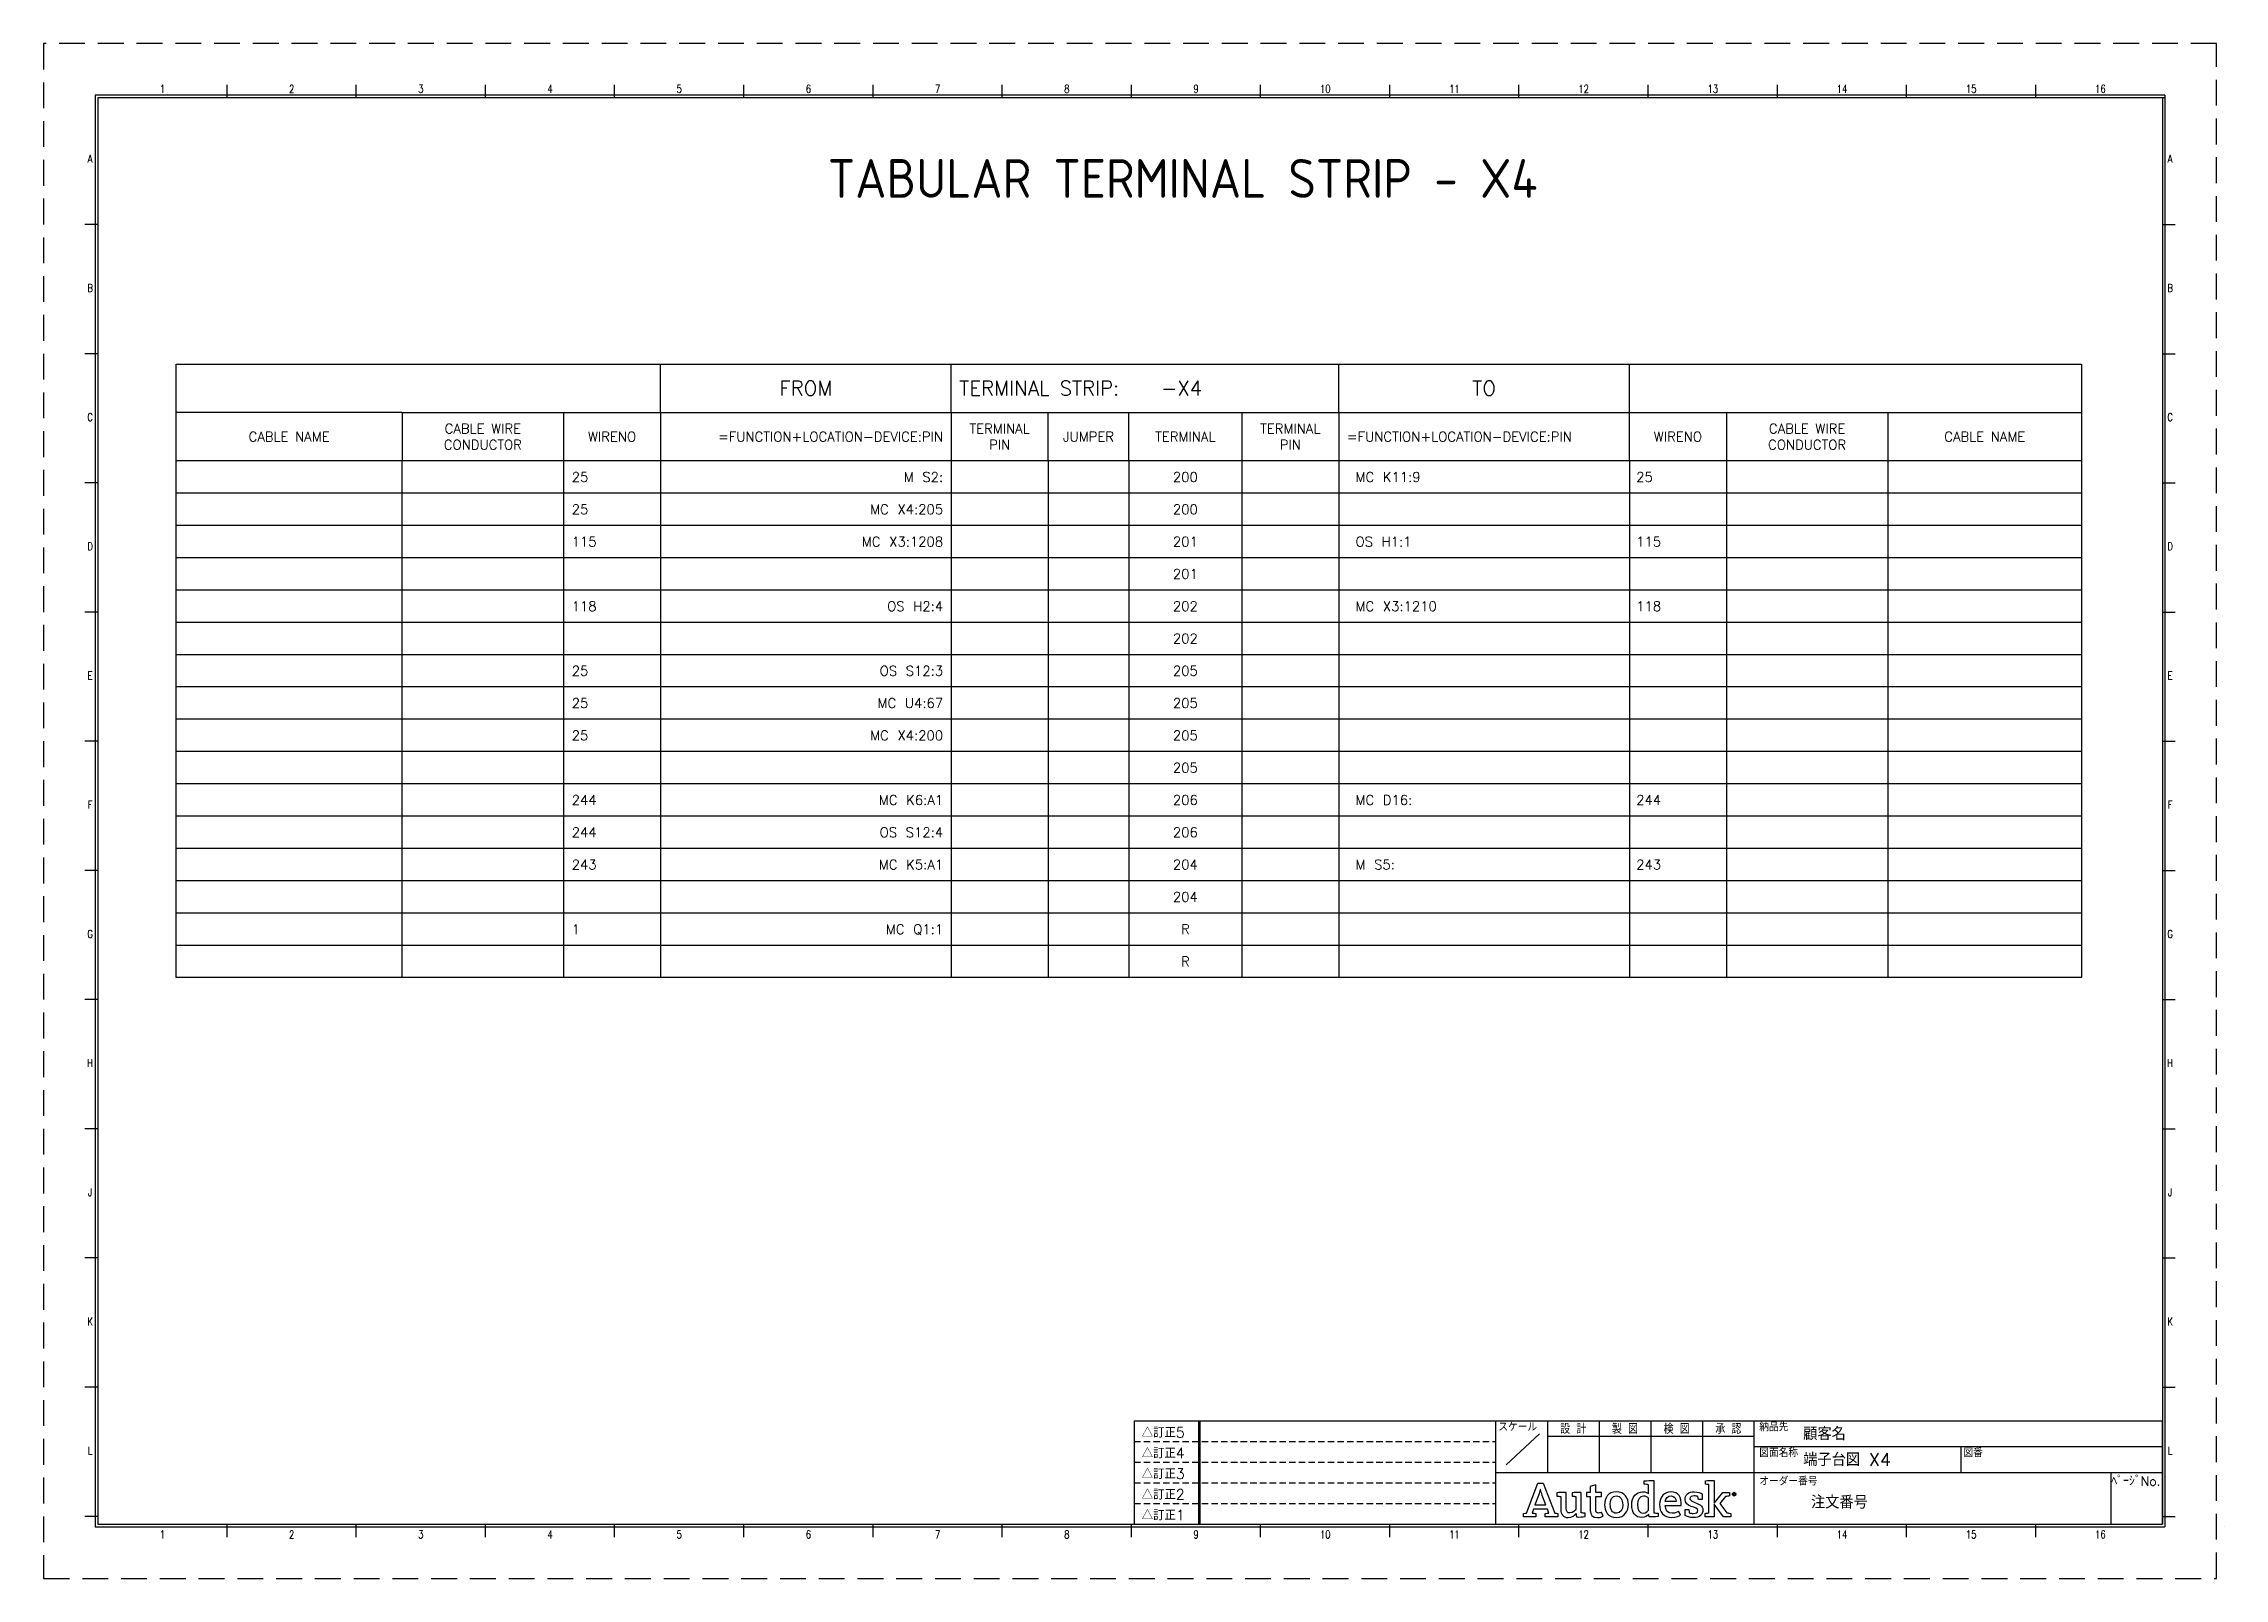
# Model space of a CAD drawing. Header units: millimetres. Extents: x 0 to 844, y 0 to 594.
import ezdxf
from ezdxf.enums import TextEntityAlignment as Align

# ---------------------------------------------------------------- set-up
doc = ezdxf.new("R2010")
doc.units = ezdxf.units.MM
doc.header["$LTSCALE"] = 10
doc.linetypes.add('DASHEDX2', pattern=[1.5, 1, -0.5])
doc.linetypes.add('HIDDEN', pattern=[0.375, 0.25, -0.125])
doc.layers.get('0').update_dxf_attribs({"linetype": 'CONTINUOUS'})
for name, color, linetype in [('COMMENT', 4, 'CONTINUOUS'), ('HIDDEN', 7, 'HIDDEN'), ('LAYER_1', 160, 'CONTINUOUS'), ('PMISC', 7, 'CONTINUOUS'), ('PTERM', 4, 'CONTINUOUS'), ('PWIRE', 84, 'CONTINUOUS'), ('TITLE', 4, 'CONTINUOUS'), ('ZUWAKU', 7, 'CONTINUOUS')]:
    doc.layers.add(name, color=color, linetype=linetype)
doc.styles.get("Standard").update_dxf_attribs({"font": 'romans', "width": 0.8, "bigfont": 'extfont'})
doc.styles.add('WD', font='txt.shx')
doc.styles.add('WD_IEC', font='isocp2.shx', dxfattribs={"width": 0.9, "height": 4, "bigfont": 'extfont2.shx'})

# ---------------------------------------------------------------- blocks, each defined once
blk = doc.blocks.new('JIS_tblock_a1')
at = {"layer": 'HIDDEN'}
for p, q in [((-398, 32), (-258, 32)), ((-398, 24), (-258, 24)), ((-398, 16), (-258, 16)), ((-398, 8), (-258, 8))]:
    blk.add_line(p, q, dxfattribs=at)
at = {"layer": 'ZUWAKU'}
for p, q in [((-398, 40), (0, 40)), ((-398, 40), (-398, 0)), ((-373, 40), (-373, 0)), ((-372.5, 40), (-372.5, 0)), ((-258, 0), (-258, 40)), ((-241, 35), (-254, 23)), ((-238, 40), (-238, 20)), ((-238, 34), (-158, 34)), ((-218, 40), (-218, 20)), ((-198, 40), (-198, 20)), ((-178, 40), (-178, 20)), ((-158, 0), (-158, 40)), ((0, 0), (0, 40)), ((-158, 30), (0, 30)), ((-78, 30), (-78, 20)), ((-258, 20), (-158, 20)), ((-158, 20), (0, 20)), ((-20, 20), (-20, 0)), ((-398, 0), (0, 0))]:
    blk.add_line(p, q, dxfattribs=at)
at = {"layer": 'TITLE'}
for tag, p, height in [('REVINFO51', (-370, 34), 3), ('ORDER2', (-139, 32.5), 5), ('REVINFO41', (-370, 26), 3), ('SCALE0', (-247.5, 23), 3), ('INFO1', (-139, 22.5), 5), ('REVINFO31', (-370, 18), 3), ('REVINFO21', (-370, 10), 3), ('ORDER1', (-136, 6), 5), ('REVINFO11', (-370, 2), 3)]:
    blk.add_attdef(tag, p, '', height=height, dxfattribs=at)
for tag, p in [('REVDATEY5', (-306, 34)), ('REVDATEM5', (-298, 34)), ('REVDATED5', (-290, 34)), ('REVDESIGN5', (-260, 34)), ('REVDATEY4', (-306, 26)), ('REVDATEM4', (-298, 26)), ('REVDATED4', (-290, 26)), ('REVDESIGN4', (-260, 26)), ('SCALE1', (-251, 29)), ('REVDATEY3', (-306, 18)), ('REVDATEM3', (-298, 18)), ('REVDATED3', (-290, 18)), ('REVDESIGN3', (-260, 18)), ('REVDATEY2', (-306, 10)), ('REVDATEM2', (-298, 10)), ('REVDATED2', (-290, 10)), ('REVDESIGN2', (-260, 10)), ('REVDATEY1', (-306, 2)), ('REVDATEM1', (-298, 2)), ('REVDATED1', (-290, 2)), ('REVDESIGN1', (-260, 2))]:
    blk.add_attdef(tag, text='', height=3, dxfattribs=at).set_placement(p, align=Align.RIGHT)
for tag, height, p in [('DESIGN1', 3, (-228, 27)), ('DESIGN2', 3, (-208, 27)), ('DESIGN3', 3, (-188, 27)), ('DESIGN4', 3, (-168, 27)), ('FILENAME0', 5, (-47.8, 25)), ('PAGE0', 3, (-10.3, 8.6))]:
    blk.add_attdef(tag, text='', height=height, dxfattribs=at).set_placement(p, align=Align.MIDDLE)
at = {"layer": 'TITLE', "flags": 1}
for tag, p in [('TYPE0', (-398, 0)), ('ORDER3', (-398, 0)), ('ORDER4', (-398, 0)), ('ORDER5', (-398, 0)), ('ORDER6', (-398, 0)), ('ORDER7', (-398, 0)), ('ORDER8', (-398, 0)), ('ORDER9', (-398, 0)), ('ORDER10', (-398, 0)), ('ORDER11', (-398, 0)), ('ORDER12', (-398, 0)), ('ORDER13', (-398, 0)), ('ORDER14', (-398, 0)), ('ORDER15', (-398, 0)), ('ORDER16', (-398, 0)), ('ORDER17', (-398, 0)), ('ORDER18', (-398, 0)), ('ORDER19', (-398, 0)), ('ORDER20', (-398, 0)), ('ORDER21', (-398, 0)), ('ORDER22', (-398, 0)), ('ORDER23', (-398, 0)), ('SCALETYPE0', (-398, 0)), ('DATEY1', (-398, 0)), ('DATEM1', (-398, 0)), ('DATED1', (-398, 0)), ('DATEY2', (-398, 0)), ('DATEM2', (-398, 0)), ('DATED2', (-398, 0)), ('BANNAME0', (-398, 0)), ('INFO3', (-398, 0)), ('INFO4', (-398, 0)), ('INFO5', (-398, 0)), ('INFO6', (-398, 0)), ('INFO7', (-398, 0)), ('INFO8', (-398, 0)), ('INFO9', (-398, 0)), ('INFO10', (-398, 0)), ('INFO11', (-398, 0)), ('INFO12', (-398, 0)), ('INFO13', (-398, 0)), ('INFO14', (-398, 0)), ('INFO15', (-398, 0)), ('INFO16', (-398, 0)), ('INFO17', (-398, 0)), ('INFO18', (-398, 0)), ('INFO19', (-398, 0)), ('INFO20', (-398, 0)), ('INFO21', (-398, 0)), ('INFO22', (-398, 0)), ('INFO23', (-398, 0)), ('INFO24', (-398, 0)), ('DATEY3', (-398, 0)), ('DATEM3', (-398, 0)), ('DATED3', (-398, 0)), ('DATEY4', (-398, 0)), ('DATEM4', (-398, 0)), ('DATED4', (-398, 0)), ('DATEY5', (-398, 0)), ('DATEM5', (-398, 0)), ('DATED5', (-398, 0)), ('DATEY6', (-398, 0)), ('DATEM6', (-398, 0)), ('DATED6', (-398, 0)), ('REFERENCETYPE0', (-398, 0)), ('INFO2', (-397.7, 0))]:
    blk.add_attdef(tag, p, '', height=3, dxfattribs=at)
at = {"layer": 'TITLE', "width": 0.8, "flags": 1}
for tag in ['REVINFO12', 'REVINFO13', 'REVINFO22', 'REVINFO23', 'REVINFO32', 'REVINFO33', 'REVINFO42', 'REVINFO43', 'REVINFO52', 'REVINFO53', 'REVINFO61', 'REVINFO62', 'REVINFO63', 'REVINFO71', 'REVINFO72', 'REVINFO73', 'REVINFO81', 'REVINFO82', 'REVINFO83', 'REVDESIGN6', 'REVDESIGN7', 'REVDESIGN8', 'REVDATEY6', 'REVDATEM6', 'REVDATED6', 'REVDATEY7', 'REVDATEM7', 'REVDATED7', 'REVDATEY8', 'REVDATEM8', 'REVDATED8']:
    blk.add_attdef(tag, (-398, 0), '', height=3, dxfattribs=at)
at = {"layer": 'TITLE', "flags": 1}
blk.add_attdef('LPAGE0', text='', height=3, dxfattribs=at).set_placement((-11, 3), align=Align.CENTER)
blk.add_attdef('PAPER0', text='', height=1, dxfattribs=at).set_placement((-3, -1), align=Align.TOP_RIGHT)
at = {"layer": 'ZUWAKU'}
for s, height, p in [('△訂正5', 4, (-395, 33.5)), ('スケール', 3, (-257, 36)), ('納品先', 3, (-156, 36)), ('△訂正4', 4, (-395, 25.5)), ('図面名称', 3, (-156, 26)), ('図番', 3, (-77, 26)), ('△訂正3', 4, (-395, 17.5)), ('オーダー番号', 3, (-156, 15)), ('△訂正2', 4, (-395, 9.5)), ('△訂正1', 4, (-395, 1.5))]:
    blk.add_text(s, height=height, dxfattribs=at).set_placement(p)
for s, p in [('設 計', (-228, 35)), ('製 図', (-208, 35)), ('検 図', (-188, 35)), ('承 認', (-168, 35)), ('ﾍﾟｰｼﾞNo.', (-10.23, 14.88))]:
    blk.add_text(s, height=3.5, dxfattribs=at).set_placement(p, align=Align.CENTER)
blk = doc.blocks.new('JIS_border_a1')
at = {"layer": 'ZUWAKU', "color": 5}
for p, q in [((20, 574), (20, 20)), ((821, 574), (20, 574)), ((821, 574), (821, 20)), ((21, 573), (21, 21)), ((821, 573), (21, 573)), ((820, 573), (820, 21)), ((20, 20), (821, 20)), ((21, 21), (820, 21)), ((594, 20), (594, 20)), ((644, 20), (644, 20)), ((694, 20), (694, 20)), ((744, 20), (744, 20)), ((794, 20), (794, 20)), ((844, 20), (844, 20))]:
    blk.add_line(p, q, dxfattribs=at)
at = {"layer": 'ZUWAKU'}
for p, q in [((71, 573), (71, 578)), ((121, 573), (121, 578)), ((171, 573), (171, 578)), ((221, 573), (221, 578)), ((271, 573), (271, 578)), ((321, 573), (321, 578)), ((371, 573), (371, 578)), ((421, 573), (421, 578)), ((471, 573), (471, 578)), ((521, 573), (521, 578)), ((571, 573), (571, 578)), ((621, 573), (621, 578)), ((671, 573), (671, 578)), ((721, 573), (721, 578)), ((771, 573), (771, 578)), ((21, 524), (16, 524)), ((820, 524), (825, 524)), ((21, 474), (16, 474)), ((820, 474), (825, 474)), ((21, 424), (16, 424)), ((820, 424), (825, 424)), ((21, 374), (16, 374)), ((820, 374), (825, 374)), ((21, 324), (16, 324)), ((820, 324), (825, 324)), ((21, 274), (16, 274)), ((820, 274), (825, 274)), ((21, 224), (16, 224)), ((820, 224), (825, 224)), ((21, 174), (16, 174)), ((820, 174), (825, 174)), ((21, 124), (16, 124)), ((820, 124), (825, 124)), ((21, 74), (16, 74)), ((820, 74), (825, 74)), ((21, 24), (16, 24)), ((71, 16), (71, 21)), ((121, 16), (121, 21)), ((171, 16), (171, 21)), ((221, 16), (221, 21)), ((271, 16), (271, 21)), ((321, 16), (321, 21)), ((371, 16), (371, 21)), ((421, 16), (421, 21)), ((471, 16), (471, 21)), ((521, 16), (521, 21)), ((571, 16), (571, 21)), ((621, 16), (621, 21)), ((671, 16), (671, 21)), ((721, 16), (721, 21)), ((771, 16), (771, 21)), ((820, 24), (825, 24))]:
    blk.add_line(p, q, dxfattribs=at)
at = {"layer": 'ZUWAKU', "color": 5, "linetype": 'DASHEDX2'}
blk.add_lwpolyline([(0, 0), (841, 0), (841, 594), (0, 594)], close=True, dxfattribs=at)
at = {"layer": 'COMMENT', "width": 0.8}
for s, p in [('1', (46, 576.5)), ('2', (96, 576.5)), ('3', (146, 576.5)), ('4', (196, 576.5)), ('5', (246, 576.5)), ('6', (296, 576.5)), ('7', (346, 576.5)), ('8', (396, 576.5)), ('9', (446, 576.5)), ('10', (496, 576.5)), ('11', (546, 576.5)), ('12', (596, 576.5)), ('13', (646, 576.5)), ('14', (696, 576.5)), ('15', (746, 576.5)), ('16', (796, 576.5)), ('A', (18, 549.43)), ('A', (823, 549.43)), ('B', (18, 499.43)), ('B', (823, 499.43)), ('C', (18, 449.43)), ('C', (823, 449.43)), ('D', (18, 399.43)), ('D', (823, 399.43)), ('E', (18, 349.43)), ('E', (823, 349.43)), ('F', (18, 299.43)), ('F', (823, 299.43)), ('G', (18, 249.43)), ('G', (823, 249.43)), ('H', (18, 199.43)), ('H', (823, 199.43)), ('J', (18, 149.43)), ('J', (823, 149.43)), ('K', (18, 99.43)), ('K', (823, 99.43)), ('L', (18, 49.43)), ('L', (823, 49.43)), ('1', (46, 17)), ('2', (96, 17)), ('3', (146, 17)), ('4', (196, 17)), ('5', (246, 17)), ('6', (296, 17)), ('7', (346, 17)), ('8', (396, 17)), ('9', (446, 17)), ('10', (496, 17)), ('11', (546, 17)), ('12', (596, 17)), ('13', (646, 17)), ('14', (696, 17)), ('15', (746, 17)), ('16', (796, 17))]:
    blk.add_text(s, height=3, dxfattribs=at).set_placement(p, align=Align.MIDDLE)
blk = doc.blocks.new('AI9-BLK2')
at = {"layer": 'LAYER_1', "color": 7}
blk.add_circle((0, 0), 2.03, dxfattribs=at)
blk.add_open_spline([(1.7, 0), (1.7, -1), (1, -1.8), (0, -1.8), (-1, -1.8), (-1.7, -1), (-1.7, 0), (-1.7, 1), (-1, 1.8), (0, 1.8), (1, 1.8), (1.7, 1), (1.7, 0)], degree=3, knots=[0, 0, 0, 0, 1, 1, 1, 2, 2, 2, 3, 3, 3, 4, 4, 4, 4], dxfattribs=at)
blk = doc.blocks.new('AI9-BLK1')
at = {"layer": 'LAYER_1', "color": 7}
for points, knots in [([(0.7, -1.1), (0.7, -1.1), (0.2, -0.4), (0.2, -0.4), (0.1, -0.2), (0, -0.2), (-0.1, -0.1), (0.3, 0), (0.5, 0.2), (0.5, 0.5), (0.5, 0.8), (0.3, 1.1), (-0.2, 1.1), (-0.2, 1.1), (-0.8, 1.1), (-0.8, 1.1), (-0.8, 1.1), (-0.8, -1.1), (-0.8, -1.1), (-0.8, -1.1), (-0.5, -1.1), (-0.5, -1.1), (-0.5, -1.1), (-0.5, -0.1), (-0.5, -0.1), (-0.4, -0.1), (-0.3, -0.2), (-0.2, -0.3), (-0.2, -0.3), (0.3, -1.1), (0.3, -1.1), (0.3, -1.1), (0.7, -1.1), (0.7, -1.1)], [0, 0, 0, 0, 1, 1, 1, 2, 2, 2, 3, 3, 3, 4, 4, 4, 5, 5, 5, 6, 6, 6, 7, 7, 7, 8, 8, 8, 9, 9, 9, 10, 10, 10, 11, 11, 11, 11]), ([(0.2, 0.5), (0.2, 0.2), (-0.1, 0.1), (-0.3, 0.1), (-0.3, 0.1), (-0.5, 0.1), (-0.5, 0.1), (-0.5, 0.1), (-0.5, 0.8), (-0.5, 0.8), (-0.5, 0.8), (-0.2, 0.8), (-0.2, 0.8), (0.1, 0.8), (0.2, 0.7), (0.2, 0.5)], [0, 0, 0, 0, 1, 1, 1, 2, 2, 2, 3, 3, 3, 4, 4, 4, 5, 5, 5, 5])]:
    blk.add_open_spline(points, degree=3, knots=knots, dxfattribs=at)
blk = doc.blocks.new('JIS_LOGO_BLOCK')
for points, knots in [([(12.07, 1.49), (12.07, 1.49), (7.57, 13.06), (7.57, 13.06), (7.57, 13.06), (5.51, 13.06), (5.51, 13.06), (5.51, 13.06), (1.1, 1.49), (1.1, 1.49), (0.75, 1.45), (0.31, 1.37), (0, 1.28), (0, 1.28), (0, 0), (0, 0), (0, 0), (4.71, 0), (4.71, 0), (4.71, 0), (4.71, 1.28), (4.71, 1.28), (4.26, 1.37), (3.73, 1.47), (3.25, 1.51), (3.25, 1.51), (3.8, 3.02), (3.8, 3.02), (3.8, 3.02), (9.18, 3.02), (9.18, 3.02), (9.18, 3.02), (9.74, 1.49), (9.74, 1.49), (9.26, 1.45), (8.84, 1.37), (8.4, 1.28), (8.4, 1.28), (8.4, 0), (8.4, 0), (8.4, 0), (13.27, 0), (13.27, 0), (13.27, 0), (13.27, 1.28), (13.27, 1.28), (12.99, 1.35), (12.34, 1.49), (12.07, 1.49)], [0, 0, 0, 0, 1, 1, 1, 2, 2, 2, 3, 3, 3, 4, 4, 4, 5, 5, 5, 6, 6, 6, 7, 7, 7, 8, 8, 8, 9, 9, 9, 10, 10, 10, 11, 11, 11, 12, 12, 12, 13, 13, 13, 14, 14, 14, 15, 15, 15, 16, 16, 16, 16]), ([(4.4, 4.74), (4.4, 4.74), (5.71, 8.34), (5.71, 8.34), (6.1, 9.42), (6.24, 9.89), (6.45, 10.59), (6.45, 10.59), (6.49, 10.59), (6.49, 10.59), (6.71, 9.91), (6.84, 9.44), (7.24, 8.34), (7.24, 8.34), (8.54, 4.74), (8.54, 4.74), (8.54, 4.74), (4.4, 4.74), (4.4, 4.74)], [0, 0, 0, 0, 1, 1, 1, 2, 2, 2, 3, 3, 3, 4, 4, 4, 5, 5, 5, 6, 6, 6, 6]), ([(20.45, -0.02), (20.4, 0.22), (20.3, 0.88), (20.28, 1.31), (19.81, 0.69), (18.83, -0.25), (17.22, -0.25), (15.16, -0.25), (14.39, 1.08), (14.39, 2.77), (14.39, 2.77), (14.39, 7.87), (14.39, 7.87), (13.92, 7.94), (13.29, 8.02), (12.8, 8.06), (12.8, 8.06), (12.8, 9.36), (12.8, 9.36), (13.82, 9.46), (15.22, 9.53), (16.47, 9.47), (16.47, 9.47), (16.47, 3.2), (16.47, 3.2), (16.47, 2.14), (16.85, 1.53), (17.92, 1.53), (19.12, 1.53), (20.02, 2.71), (20.22, 2.96), (20.22, 2.96), (20.22, 7.89), (20.22, 7.89), (19.81, 7.94), (19.22, 8.02), (18.73, 8.06), (18.73, 8.06), (18.73, 9.36), (18.73, 9.36), (19.75, 9.49), (21.1, 9.53), (22.3, 9.49), (22.3, 9.49), (22.3, 1.59), (22.3, 1.59), (22.75, 1.51), (23.36, 1.43), (23.87, 1.39), (23.87, 1.39), (23.87, 0.12), (23.87, 0.12), (22.87, 0), (21.59, -0.08), (20.45, -0.02)], [0, 0, 0, 0, 1, 1, 1, 2, 2, 2, 3, 3, 3, 4, 4, 4, 5, 5, 5, 6, 6, 6, 7, 7, 7, 8, 8, 8, 9, 9, 9, 10, 10, 10, 11, 11, 11, 12, 12, 12, 13, 13, 13, 14, 14, 14, 15, 15, 15, 16, 16, 16, 17, 17, 17, 18, 18, 18, 18]), ([(24.28, 7.91), (24.28, 7.91), (24.28, 9.49), (24.28, 9.49), (24.28, 9.49), (25.81, 9.49), (25.81, 9.49), (25.81, 9.49), (25.81, 11.77), (25.81, 11.77), (25.81, 11.77), (27.89, 12.43), (27.89, 12.43), (27.89, 12.43), (27.89, 9.49), (27.89, 9.49), (27.89, 9.49), (30.19, 9.49), (30.19, 9.49), (30.19, 9.49), (30.19, 7.91), (30.19, 7.91), (30.19, 7.91), (27.89, 7.91), (27.89, 7.91), (27.89, 7.91), (27.89, 2.86), (27.89, 2.86), (27.89, 1.92), (28.15, 1.49), (28.91, 1.49), (29.48, 1.49), (29.99, 1.77), (30.17, 1.88), (30.17, 1.88), (30.76, 0.31), (30.76, 0.31), (30.41, 0.12), (29.66, -0.24), (28.54, -0.24), (26.6, -0.24), (25.81, 0.82), (25.81, 2.53), (25.81, 2.53), (25.81, 7.91), (25.81, 7.91), (25.81, 7.91), (24.28, 7.91), (24.28, 7.91)], [0, 0, 0, 0, 1, 1, 1, 2, 2, 2, 3, 3, 3, 4, 4, 4, 5, 5, 5, 6, 6, 6, 7, 7, 7, 8, 8, 8, 9, 9, 9, 10, 10, 10, 11, 11, 11, 12, 12, 12, 13, 13, 13, 14, 14, 14, 15, 15, 15, 16, 16, 16, 16]), ([(35.92, -0.24), (32.64, -0.24), (31.33, 2.39), (31.33, 4.73), (31.33, 7.06), (32.6, 9.73), (35.88, 9.73), (39.14, 9.73), (40.57, 7.12), (40.57, 4.79), (40.57, 2.47), (39.18, -0.24), (35.92, -0.24)], [0, 0, 0, 0, 1, 1, 1, 2, 2, 2, 3, 3, 3, 4, 4, 4, 4]), ([(50.45, 1.6), (50.43, 1.84), (50.42, 2.1), (50.42, 2.37), (50.42, 2.37), (50.42, 14.08), (50.42, 14.08), (49.17, 14.14), (47.76, 14.07), (46.66, 13.95), (46.66, 13.95), (46.66, 12.67), (46.66, 12.67), (47.23, 12.63), (47.87, 12.55), (48.34, 12.48), (48.34, 12.48), (48.34, 12.48), (48.34, 12.48), (48.34, 12.48), (48.34, 8.98), (48.34, 8.98), (47.99, 9.28), (47.3, 9.73), (46.05, 9.73), (43.64, 9.73), (41.83, 7.75), (41.83, 4.73), (41.83, 1.55), (43.4, -0.24), (45.73, -0.24), (47.01, -0.24), (47.87, 0.37), (48.44, 1.06), (48.46, 0.73), (48.56, 0.22), (48.64, 0), (49.8, -0.06), (50.99, 0.02), (52.01, 0.14), (52.01, 0.14), (52.01, 1.41), (52.01, 1.41), (51.51, 1.45), (50.9, 1.53), (50.45, 1.6)], [0, 0, 0, 0, 1, 1, 1, 2, 2, 2, 3, 3, 3, 4, 4, 4, 5, 5, 5, 6, 6, 6, 7, 7, 7, 8, 8, 8, 9, 9, 9, 10, 10, 10, 11, 11, 11, 12, 12, 12, 13, 13, 13, 14, 14, 14, 15, 15, 15, 15]), ([(57.47, 1.39), (58.78, 1.39), (59.59, 1.88), (60.02, 2.14), (60.02, 2.14), (60.74, 0.71), (60.74, 0.71), (60.19, 0.37), (59.17, -0.24), (57.33, -0.24), (54.23, -0.24), (52.58, 1.88), (52.58, 4.81), (52.58, 7.71), (54.49, 9.73), (57.07, 9.73), (59.86, 9.73), (61.29, 7.71), (61, 4.43), (61, 4.43), (54.78, 4.43), (54.78, 4.43), (54.88, 2.71), (55.66, 1.39), (57.47, 1.39)], [0, 0, 0, 0, 1, 1, 1, 2, 2, 2, 3, 3, 3, 4, 4, 4, 5, 5, 5, 6, 6, 6, 7, 7, 7, 8, 8, 8, 8]), ([(66.3, 5.61), (65.23, 6.03), (64.39, 6.28), (64.39, 7.03), (64.39, 7.74), (65.1, 8.14), (66.04, 8.14), (66.57, 8.14), (67.08, 8.04), (67.47, 7.9), (67.52, 7.5), (67.57, 6.89), (67.66, 6.72), (67.66, 6.72), (69.04, 6.72), (69.04, 6.72), (69.04, 6.72), (69.04, 8.96), (69.04, 8.96), (68.66, 9.19), (67.59, 9.73), (65.96, 9.73), (63.94, 9.73), (62.47, 8.56), (62.47, 6.88), (62.47, 5.37), (63.41, 4.59), (64.85, 4.08), (66.31, 3.56), (67.46, 3.2), (67.46, 2.46), (67.46, 1.74), (66.85, 1.32), (65.63, 1.32), (65.13, 1.32), (64.51, 1.42), (64.13, 1.56), (64.07, 2.01), (63.98, 2.69), (63.88, 2.87), (63.88, 2.87), (62.51, 2.87), (62.51, 2.87), (62.51, 2.87), (62.51, 0.55), (62.51, 0.55), (62.51, 0.55), (62.51, 0.55), (62.51, 0.55), (63.11, 0.16), (64.28, -0.26), (65.76, -0.26), (68, -0.26), (69.42, 0.88), (69.42, 2.68), (69.42, 4.29), (67.84, 5.01), (66.3, 5.61)], [0, 0, 0, 0, 1, 1, 1, 2, 2, 2, 3, 3, 3, 4, 4, 4, 5, 5, 5, 6, 6, 6, 7, 7, 7, 8, 8, 8, 9, 9, 9, 10, 10, 10, 11, 11, 11, 12, 12, 12, 13, 13, 13, 14, 14, 14, 15, 15, 15, 16, 16, 16, 17, 17, 17, 18, 18, 18, 19, 19, 19, 19]), ([(78.65, 1.57), (78.65, 1.57), (75.95, 5.22), (75.95, 5.22), (75.95, 5.22), (78.18, 7.89), (78.18, 7.89), (78.64, 7.93), (79.3, 8), (79.69, 8.1), (79.69, 8.1), (79.69, 9.49), (79.69, 9.49), (79.69, 9.49), (77.16, 9.49), (77.16, 9.49), (77.16, 9.49), (73.79, 5.35), (73.79, 5.35), (73.79, 5.35), (73.79, 14.12), (73.79, 14.12), (72.64, 14.18), (71.38, 14.12), (70.34, 14.02), (70.34, 14.02), (70.34, 12.67), (70.34, 12.67), (70.82, 12.63), (71.33, 12.56), (71.71, 12.5), (71.71, 12.5), (71.71, 1.55), (71.71, 1.55), (71.24, 1.51), (70.76, 1.44), (70.32, 1.36), (70.32, 1.36), (70.32, 0), (70.32, 0), (70.32, 0), (73.79, 0), (73.79, 0), (73.79, 0), (73.79, 4.96), (73.79, 4.96), (73.79, 4.96), (77.34, 0), (77.34, 0), (77.34, 0), (80.14, 0), (80.14, 0), (80.14, 0), (80.14, 1.31), (80.14, 1.31), (79.61, 1.43), (79.08, 1.51), (78.65, 1.57)], [0, 0, 0, 0, 1, 1, 1, 2, 2, 2, 3, 3, 3, 4, 4, 4, 5, 5, 5, 6, 6, 6, 7, 7, 7, 8, 8, 8, 9, 9, 9, 10, 10, 10, 11, 11, 11, 12, 12, 12, 13, 13, 13, 14, 14, 14, 15, 15, 15, 16, 16, 16, 17, 17, 17, 18, 18, 18, 19, 19, 19, 19]), ([(35.84, 8.1), (34.15, 8.1), (33.53, 6.67), (33.53, 4.79), (33.53, 2.9), (34.25, 1.41), (35.94, 1.41), (37.65, 1.41), (38.35, 2.82), (38.35, 4.73), (38.35, 6.61), (37.55, 8.1), (35.84, 8.1)], [0, 0, 0, 0, 1, 1, 1, 2, 2, 2, 3, 3, 3, 4, 4, 4, 4]), ([(48.34, 2.61), (48.11, 2.3), (47.38, 1.49), (46.3, 1.49), (44.73, 1.49), (44.05, 2.79), (44.05, 4.75), (44.05, 6.73), (44.89, 8.04), (46.42, 8.04), (47.42, 8.04), (47.97, 7.65), (48.34, 7.32), (48.34, 7.32), (48.34, 2.61), (48.34, 2.61)], [0, 0, 0, 0, 1, 1, 1, 2, 2, 2, 3, 3, 3, 4, 4, 4, 5, 5, 5, 5]), ([(58.98, 5.92), (58.94, 7.12), (58.43, 8.14), (57.04, 8.14), (55.76, 8.14), (55.05, 7.28), (54.84, 5.92), (54.84, 5.92), (58.98, 5.92), (58.98, 5.92)], [0, 0, 0, 0, 1, 1, 1, 2, 2, 2, 3, 3, 3, 3])]:
    blk.add_open_spline(points, degree=3, knots=knots)
at = {"xscale": 0.342899999999986, "yscale": 0.342899999999986, "zscale": 0.342899999999986}
for name, p in [('AI9-BLK2', (81.46, 8.8)), ('AI9-BLK1', (81.53, 8.8))]:
    blk.add_blockref(name, p, dxfattribs=at)
blk = doc.blocks.new('TERMLAY_HEADER')
for p, q in [((-14.75, -1.5), (-14.75, 0)), ((-14.75, 0), (14.75, 0)), ((-7.25, -0.75), (-7.25, 0)), ((-2.75, -0.75), (-2.75, 0)), ((3.25, -0.75), (3.25, 0)), ((7.75, -1.5), (7.75, 0)), ((14.75, 0), (14.75, -1.5)), ((-11.25, -0.75), (-14.75, -0.75)), ((-11.25, -0.75), (-8.75, -0.75)), ((-11.25, -0.75), (-11.25, -1.5)), ((-8.75, -0.75), (-7.25, -0.75)), ((-8.75, -0.75), (-8.75, -1.5)), ((-7.25, -0.75), (-2.75, -0.75)), ((-7.25, -0.75), (-7.25, -1.5)), ((-2.75, -0.75), (-1.25, -0.75)), ((-2.75, -0.75), (-2.75, -1.5)), ((-1.25, -0.75), (0, -0.75)), ((-1.25, -1.5), (-1.25, -0.75)), ((0, -0.75), (1.75, -0.75)), ((0, -1.5), (0, -0.75)), ((1.75, -0.75), (3.25, -0.75)), ((1.75, -0.75), (1.75, -1.5)), ((3.25, -0.75), (7.75, -0.75)), ((3.25, -0.75), (3.25, -1.5)), ((7.75, -0.75), (9.25, -0.75)), ((9.25, -0.75), (11.75, -0.75)), ((9.25, -0.75), (9.25, -1.5)), ((11.75, -0.75), (14.75, -0.75)), ((11.75, -0.75), (11.75, -1.5)), ((14.75, -1.5), (-14.75, -1.5))]:
    blk.add_line(p, q)
for s, height, p in [('FROM', 0.225, (-5, -0.375)), ('TO', 0.225, (5.5, -0.375)), ('CABLE WIRE', 0.15, (-10, -1)), ('TERMINAL', 0.15, (-2, -1)), ('TERMINAL', 0.15, (2.5, -1)), ('CABLE WIRE', 0.15, (10.5, -1)), ('CABLE NAME', 0.15, (-13, -1.125)), ('CONDUCTOR', 0.15, (-10, -1.25)), ('WIRENO', 0.15, (-8, -1.125)), ('PIN', 0.15, (-2, -1.25)), ('JUMPER', 0.15, (-0.625, -1.125)), ('TERMINAL', 0.15, (0.875, -1.125)), ('PIN', 0.15, (2.5, -1.25)), ('WIRENO', 0.15, (8.5, -1.125)), ('CONDUCTOR', 0.15, (10.5, -1.25)), ('CABLE NAME', 0.15, (13.25, -1.125))]:
    blk.add_text(s, height=height).set_placement(p, align=Align.MIDDLE_CENTER)
for s, height, p in [('TERMINAL STRIP:', 0.225, (-2.625, -0.375)), ('=FUNCTION+LOCATION-DEVICE:PIN', 0.15, (3.375, -1.125))]:
    blk.add_text(s, height=height).set_placement(p, align=Align.MIDDLE_LEFT)
blk.add_text('=FUNCTION+LOCATION-DEVICE:PIN', height=0.15).set_placement((-2.875, -1.125), align=Align.MIDDLE_RIGHT)
at = {"color": 4, "style": 'WD'}
blk.add_attdef('TAB_STRIP', text='', height=0.225, dxfattribs=at).set_placement((0.5, -0.375), align=Align.MIDDLE_LEFT)
blk = doc.blocks.new('TERMLAY_ROW.DWG')
for p, q in [((-14.75, -0.5), (-14.75, 0)), ((-11.25, -0.5), (-11.25, 0)), ((-8.75, 0), (-8.75, -0.5)), ((-7.25, 0), (-7.25, -0.5)), ((-2.75, 0), (-2.75, -0.5)), ((-1.25, 0), (-1.25, -0.5)), ((0, 0), (0, -0.5)), ((1.75, 0), (1.75, -0.5)), ((3.25, 0), (3.25, -0.5)), ((7.75, 0), (7.75, -0.5)), ((9.25, 0), (9.25, -0.5)), ((11.75, 0), (11.75, -0.5)), ((14.75, 0), (14.75, -0.5)), ((14.75, -0.5), (-14.75, -0.5))]:
    blk.add_line(p, q)
at = {"color": 3, "style": 'WD'}
for tag, p in [('CABLENAMEL', (-14.5, -0.25)), ('CABLEWCL', (-11.125, -0.25)), ('WIREL', (-8.625, -0.25)), ('DESTINATIONR', (3.375, -0.25)), ('WIRER', (7.854, -0.25)), ('CABLEWCR', (9.36, -0.25)), ('CABLENAMER', (11.864, -0.25))]:
    blk.add_attdef(tag, text='', height=0.15, dxfattribs=at).set_placement(p, align=Align.MIDDLE_LEFT)
blk.add_attdef('DESTINATIONL', text='', height=0.15, dxfattribs=at).set_placement((-2.875, -0.25), align=Align.MIDDLE_RIGHT)
at = {"color": 4, "style": 'WD'}
for tag, p in [('TERMPINL', (-2, -0.25)), ('JUMPER', (-0.625, -0.25)), ('WIRENO', (0.875, -0.25)), ('TERM', (0.875, -0.25)), ('TERMPINR', (2.5, -0.25))]:
    blk.add_attdef(tag, text='', height=0.15, dxfattribs=at).set_placement(p, align=Align.MIDDLE_CENTER)
at = {"color": 4, "style": 'WD', "flags": 1}
for tag, p in [('P_TAGSTRIP', (1.692, -0.328)), ('LOC', (1.675, -0.207)), ('INST', (1.708, -0.094))]:
    blk.add_attdef(tag, text='', height=0.0625, dxfattribs=at).set_placement(p, align=Align.MIDDLE_RIGHT)
for tag, p in [('WDBLKNAM', (0.006, -0.392)), ('FP', (0.645, -0.437)), ('FPT', (0.796, -0.431))]:
    blk.add_attdef(tag, text='', height=0.0625, dxfattribs=at).set_placement(p, align=Align.MIDDLE_LEFT)

msp = doc.modelspace()

# ---------------------------------------------------------------- block references
for name, p in [('JIS_border_a1', (0, 0)), ('JIS_LOGO_BLOCK', (572.79, 23.79))]:
    msp.add_blockref(name, p)
ref = msp.add_blockref('TERMLAY_HEADER', (420, 470), dxfattribs=dict(xscale=25, yscale=25, zscale=25))
ref.add_attrib('TAB_STRIP', '-X4', dxfattribs={"layer": 'PMISC', "color": 4, "height": 5.625, "style": 'WD'}).set_placement((432.5, 460.62), align=Align.MIDDLE_LEFT)
ref = msp.add_blockref('TERMLAY_ROW.DWG', (420, 432.5), dxfattribs=dict(xscale=25, yscale=25, zscale=25))
ref.add_attrib('TERM', '200', dxfattribs={"layer": 'PTERM', "color": 4, "height": 3.75, "style": 'WD'}).set_placement((441.88, 426.25), align=Align.MIDDLE_CENTER)
ref.add_attrib('WIREL', '25', dxfattribs={"layer": 'PWIRE', "color": 3, "height": 3.75, "style": 'WD'}).set_placement((204.38, 426.25), align=Align.MIDDLE_LEFT)
ref.add_attrib('DESTINATIONL', ' M S2:', dxfattribs={"layer": 'PMISC', "color": 3, "height": 3.75, "style": 'WD'}).set_placement((348.12, 426.25), align=Align.MIDDLE_RIGHT)
ref.add_attrib('DESTINATIONR', ' MC K11:9', dxfattribs={"layer": 'PMISC', "color": 3, "height": 3.75, "style": 'WD'}).set_placement((504.38, 426.25), align=Align.MIDDLE_LEFT)
ref.add_attrib('WIRER', '25', dxfattribs={"layer": 'PWIRE', "color": 3, "height": 3.75, "style": 'WD'}).set_placement((616.34, 426.25), align=Align.MIDDLE_LEFT)
ref = msp.add_blockref('TERMLAY_ROW.DWG', (420, 420), dxfattribs=dict(xscale=25, yscale=25, zscale=25))
ref.add_attrib('TERM', '200', dxfattribs={"layer": 'PTERM', "color": 4, "height": 3.75, "style": 'WD'}).set_placement((441.88, 413.75), align=Align.MIDDLE_CENTER)
ref.add_attrib('WIREL', '25', dxfattribs={"layer": 'PWIRE', "color": 3, "height": 3.75, "style": 'WD'}).set_placement((204.38, 413.75), align=Align.MIDDLE_LEFT)
ref.add_attrib('DESTINATIONL', ' MC X4:205', dxfattribs={"layer": 'PMISC', "color": 3, "height": 3.75, "style": 'WD'}).set_placement((348.12, 413.75), align=Align.MIDDLE_RIGHT)
ref = msp.add_blockref('TERMLAY_ROW.DWG', (420, 407.5), dxfattribs=dict(xscale=25, yscale=25, zscale=25))
ref.add_attrib('TERM', '201', dxfattribs={"layer": 'PTERM', "color": 4, "height": 3.75, "style": 'WD'}).set_placement((441.88, 401.25), align=Align.MIDDLE_CENTER)
ref.add_attrib('WIREL', '115', dxfattribs={"layer": 'PWIRE', "color": 3, "height": 3.75, "style": 'WD'}).set_placement((204.38, 401.25), align=Align.MIDDLE_LEFT)
ref.add_attrib('DESTINATIONL', ' MC X3:1208', dxfattribs={"layer": 'PMISC', "color": 3, "height": 3.75, "style": 'WD'}).set_placement((348.12, 401.25), align=Align.MIDDLE_RIGHT)
ref.add_attrib('DESTINATIONR', ' OS H1:1', dxfattribs={"layer": 'PMISC', "color": 3, "height": 3.75, "style": 'WD'}).set_placement((504.38, 401.25), align=Align.MIDDLE_LEFT)
ref.add_attrib('WIRER', '115', dxfattribs={"layer": 'PWIRE', "color": 3, "height": 3.75, "style": 'WD'}).set_placement((616.34, 401.25), align=Align.MIDDLE_LEFT)
ref = msp.add_blockref('TERMLAY_ROW.DWG', (420, 395), dxfattribs=dict(xscale=25, yscale=25, zscale=25))
ref.add_attrib('TERM', '201', dxfattribs={"layer": 'PTERM', "color": 4, "height": 3.75, "style": 'WD'}).set_placement((441.88, 388.75), align=Align.MIDDLE_CENTER)
ref = msp.add_blockref('TERMLAY_ROW.DWG', (420, 382.5), dxfattribs=dict(xscale=25, yscale=25, zscale=25))
ref.add_attrib('TERM', '202', dxfattribs={"layer": 'PTERM', "color": 4, "height": 3.75, "style": 'WD'}).set_placement((441.88, 376.25), align=Align.MIDDLE_CENTER)
ref.add_attrib('WIREL', '118', dxfattribs={"layer": 'PWIRE', "color": 3, "height": 3.75, "style": 'WD'}).set_placement((204.38, 376.25), align=Align.MIDDLE_LEFT)
ref.add_attrib('DESTINATIONL', ' OS H2:4', dxfattribs={"layer": 'PMISC', "color": 3, "height": 3.75, "style": 'WD'}).set_placement((348.12, 376.25), align=Align.MIDDLE_RIGHT)
ref.add_attrib('DESTINATIONR', ' MC X3:1210', dxfattribs={"layer": 'PMISC', "color": 3, "height": 3.75, "style": 'WD'}).set_placement((504.38, 376.25), align=Align.MIDDLE_LEFT)
ref.add_attrib('WIRER', '118', dxfattribs={"layer": 'PWIRE', "color": 3, "height": 3.75, "style": 'WD'}).set_placement((616.34, 376.25), align=Align.MIDDLE_LEFT)
ref = msp.add_blockref('TERMLAY_ROW.DWG', (420, 370), dxfattribs=dict(xscale=25, yscale=25, zscale=25))
ref.add_attrib('TERM', '202', dxfattribs={"layer": 'PTERM', "color": 4, "height": 3.75, "style": 'WD'}).set_placement((441.88, 363.75), align=Align.MIDDLE_CENTER)
ref = msp.add_blockref('TERMLAY_ROW.DWG', (420, 357.5), dxfattribs=dict(xscale=25, yscale=25, zscale=25))
ref.add_attrib('TERM', '205', dxfattribs={"layer": 'PTERM', "color": 4, "height": 3.75, "style": 'WD'}).set_placement((441.88, 351.25), align=Align.MIDDLE_CENTER)
ref.add_attrib('WIREL', '25', dxfattribs={"layer": 'PWIRE', "color": 3, "height": 3.75, "style": 'WD'}).set_placement((204.38, 351.25), align=Align.MIDDLE_LEFT)
ref.add_attrib('DESTINATIONL', ' OS S12:3', dxfattribs={"layer": 'PMISC', "color": 3, "height": 3.75, "style": 'WD'}).set_placement((348.12, 351.25), align=Align.MIDDLE_RIGHT)
ref = msp.add_blockref('TERMLAY_ROW.DWG', (420, 345), dxfattribs=dict(xscale=25, yscale=25, zscale=25))
ref.add_attrib('TERM', '205', dxfattribs={"layer": 'PTERM', "color": 4, "height": 3.75, "style": 'WD'}).set_placement((441.88, 338.75), align=Align.MIDDLE_CENTER)
ref.add_attrib('WIREL', '25', dxfattribs={"layer": 'PWIRE', "color": 3, "height": 3.75, "style": 'WD'}).set_placement((204.38, 338.75), align=Align.MIDDLE_LEFT)
ref.add_attrib('DESTINATIONL', ' MC U4:67', dxfattribs={"layer": 'PMISC', "color": 3, "height": 3.75, "style": 'WD'}).set_placement((348.12, 338.75), align=Align.MIDDLE_RIGHT)
ref = msp.add_blockref('TERMLAY_ROW.DWG', (420, 332.5), dxfattribs=dict(xscale=25, yscale=25, zscale=25))
ref.add_attrib('TERM', '205', dxfattribs={"layer": 'PTERM', "color": 4, "height": 3.75, "style": 'WD'}).set_placement((441.88, 326.25), align=Align.MIDDLE_CENTER)
ref.add_attrib('WIREL', '25', dxfattribs={"layer": 'PWIRE', "color": 3, "height": 3.75, "style": 'WD'}).set_placement((204.38, 326.25), align=Align.MIDDLE_LEFT)
ref.add_attrib('DESTINATIONL', ' MC X4:200', dxfattribs={"layer": 'PMISC', "color": 3, "height": 3.75, "style": 'WD'}).set_placement((348.12, 326.25), align=Align.MIDDLE_RIGHT)
ref = msp.add_blockref('TERMLAY_ROW.DWG', (420, 320), dxfattribs=dict(xscale=25, yscale=25, zscale=25))
ref.add_attrib('TERM', '205', dxfattribs={"layer": 'PTERM', "color": 4, "height": 3.75, "style": 'WD'}).set_placement((441.88, 313.75), align=Align.MIDDLE_CENTER)
ref = msp.add_blockref('TERMLAY_ROW.DWG', (420, 307.5), dxfattribs=dict(xscale=25, yscale=25, zscale=25))
ref.add_attrib('TERM', '206', dxfattribs={"layer": 'PTERM', "color": 4, "height": 3.75, "style": 'WD'}).set_placement((441.88, 301.25), align=Align.MIDDLE_CENTER)
ref.add_attrib('WIREL', '244', dxfattribs={"layer": 'PWIRE', "color": 3, "height": 3.75, "style": 'WD'}).set_placement((204.38, 301.25), align=Align.MIDDLE_LEFT)
ref.add_attrib('DESTINATIONL', ' MC K6:A1', dxfattribs={"layer": 'PMISC', "color": 3, "height": 3.75, "style": 'WD'}).set_placement((348.12, 301.25), align=Align.MIDDLE_RIGHT)
ref.add_attrib('DESTINATIONR', ' MC D16:', dxfattribs={"layer": 'PMISC', "color": 3, "height": 3.75, "style": 'WD'}).set_placement((504.38, 301.25), align=Align.MIDDLE_LEFT)
ref.add_attrib('WIRER', '244', dxfattribs={"layer": 'PWIRE', "color": 3, "height": 3.75, "style": 'WD'}).set_placement((616.34, 301.25), align=Align.MIDDLE_LEFT)
ref = msp.add_blockref('TERMLAY_ROW.DWG', (420, 295), dxfattribs=dict(xscale=25, yscale=25, zscale=25))
ref.add_attrib('TERM', '206', dxfattribs={"layer": 'PTERM', "color": 4, "height": 3.75, "style": 'WD'}).set_placement((441.88, 288.75), align=Align.MIDDLE_CENTER)
ref.add_attrib('WIREL', '244', dxfattribs={"layer": 'PWIRE', "color": 3, "height": 3.75, "style": 'WD'}).set_placement((204.38, 288.75), align=Align.MIDDLE_LEFT)
ref.add_attrib('DESTINATIONL', ' OS S12:4', dxfattribs={"layer": 'PMISC', "color": 3, "height": 3.75, "style": 'WD'}).set_placement((348.12, 288.75), align=Align.MIDDLE_RIGHT)
ref = msp.add_blockref('TERMLAY_ROW.DWG', (420, 282.5), dxfattribs=dict(xscale=25, yscale=25, zscale=25))
ref.add_attrib('TERM', '204', dxfattribs={"layer": 'PTERM', "color": 4, "height": 3.75, "style": 'WD'}).set_placement((441.88, 276.25), align=Align.MIDDLE_CENTER)
ref.add_attrib('WIREL', '243', dxfattribs={"layer": 'PWIRE', "color": 3, "height": 3.75, "style": 'WD'}).set_placement((204.38, 276.25), align=Align.MIDDLE_LEFT)
ref.add_attrib('DESTINATIONL', ' MC K5:A1', dxfattribs={"layer": 'PMISC', "color": 3, "height": 3.75, "style": 'WD'}).set_placement((348.12, 276.25), align=Align.MIDDLE_RIGHT)
ref.add_attrib('DESTINATIONR', ' M S5:', dxfattribs={"layer": 'PMISC', "color": 3, "height": 3.75, "style": 'WD'}).set_placement((504.38, 276.25), align=Align.MIDDLE_LEFT)
ref.add_attrib('WIRER', '243', dxfattribs={"layer": 'PWIRE', "color": 3, "height": 3.75, "style": 'WD'}).set_placement((616.34, 276.25), align=Align.MIDDLE_LEFT)
ref = msp.add_blockref('TERMLAY_ROW.DWG', (420, 270), dxfattribs=dict(xscale=25, yscale=25, zscale=25))
ref.add_attrib('TERM', '204', dxfattribs={"layer": 'PTERM', "color": 4, "height": 3.75, "style": 'WD'}).set_placement((441.88, 263.75), align=Align.MIDDLE_CENTER)
ref = msp.add_blockref('TERMLAY_ROW.DWG', (420, 257.5), dxfattribs=dict(xscale=25, yscale=25, zscale=25))
ref.add_attrib('TERM', 'R', dxfattribs={"layer": 'PTERM', "color": 4, "height": 3.75, "style": 'WD'}).set_placement((441.88, 251.25), align=Align.MIDDLE_CENTER)
ref.add_attrib('WIREL', '1', dxfattribs={"layer": 'PWIRE', "color": 3, "height": 3.75, "style": 'WD'}).set_placement((204.38, 251.25), align=Align.MIDDLE_LEFT)
ref.add_attrib('DESTINATIONL', ' MC Q1:1', dxfattribs={"layer": 'PMISC', "color": 3, "height": 3.75, "style": 'WD'}).set_placement((348.12, 251.25), align=Align.MIDDLE_RIGHT)
ref = msp.add_blockref('TERMLAY_ROW.DWG', (420, 245), dxfattribs=dict(xscale=25, yscale=25, zscale=25))
ref.add_attrib('TERM', 'R', dxfattribs={"layer": 'PTERM', "color": 4, "height": 3.75, "style": 'WD'}).set_placement((441.88, 238.75), align=Align.MIDDLE_CENTER)
msp.add_blockref('JIS_tblock_a1', (820, 21)).add_auto_attribs({'ORDER1': '注文番号', 'ORDER2': '顧客名', 'INFO1': '端子台図 X4'})

# ---------------------------------------------------------------- texts
at = {"style": 'WD_IEC'}
msp.add_text('TABULAR TERMINAL STRIP - X4', height=15, dxfattribs=at).set_placement((303.49, 534.33))

doc.saveas('drawing.dxf')
